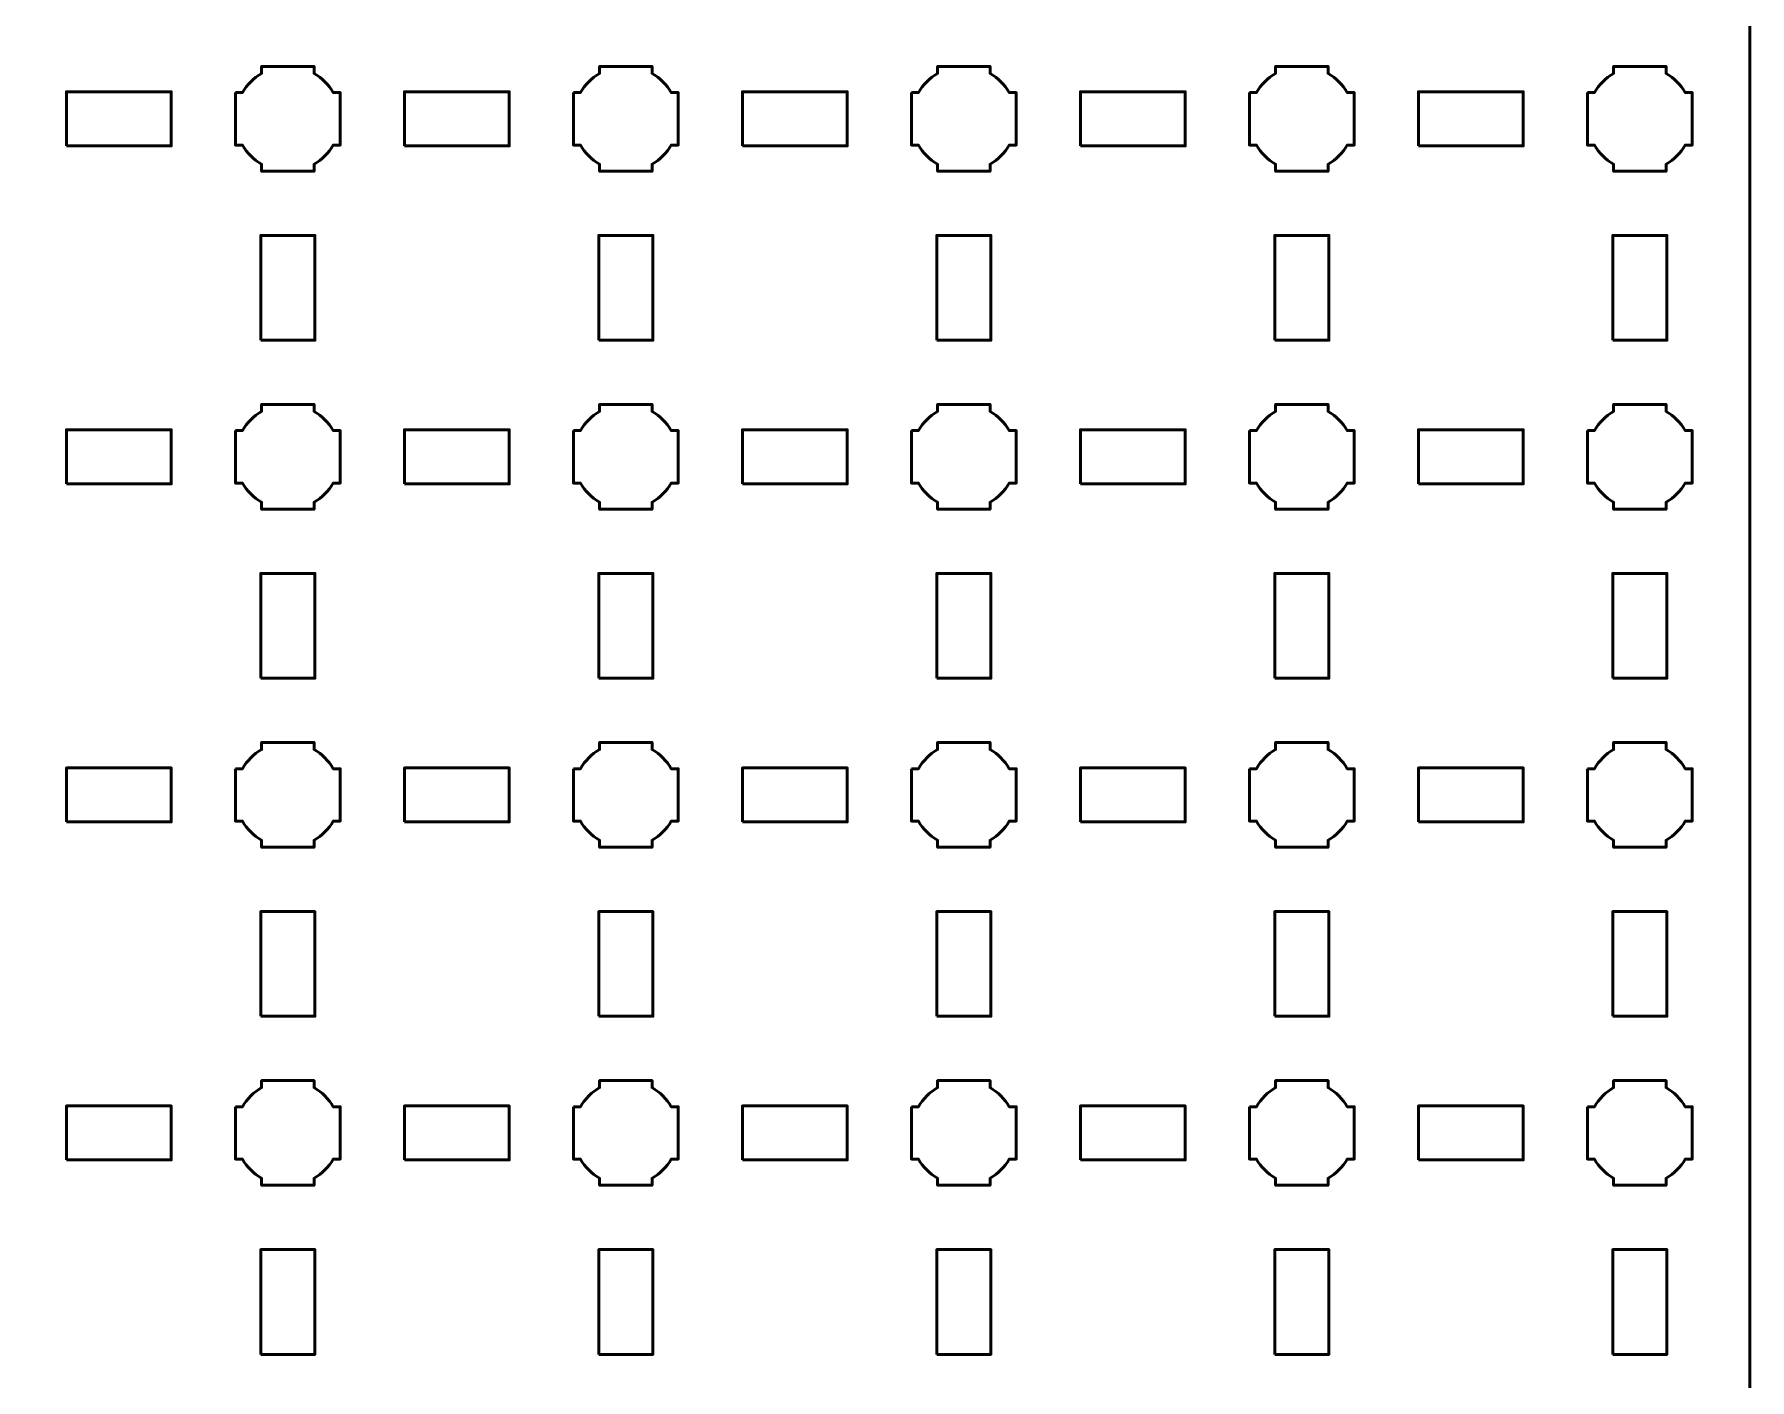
# Model space of a CAD drawing. Header units: centimetres. Extents: x -30.1 to 9.2, y -44.5 to 14.8.
# Drawn here: x -1 to 9.15, y -23.31 to -15.35 of the extents above; entities that cross this region are included whole.
import ezdxf

# ---------------------------------------------------------------- set-up
doc = ezdxf.new("R2010")
doc.units = ezdxf.units.CM
doc.header["$MEASUREMENT"] = 0
doc.layers.add('Layer 1', color=7, linetype='Continuous')

msp = doc.modelspace()

# ---------------------------------------------------------------- linework, layer by layer
at = {"layer": 'Layer 1', "color": 250, "lineweight": 53}
for points in [[(-0.81, -16.01), (-0.19, -16.01), (-0.19, -15.69), (-0.81, -15.69), (-0.81, -16.01)], [(1.19, -16.01), (1.81, -16.01), (1.81, -15.69), (1.19, -15.69), (1.19, -16.01)], [(3.19, -16.01), (3.81, -16.01), (3.81, -15.69), (3.19, -15.69), (3.19, -16.01)], [(5.19, -16.01), (5.81, -16.01), (5.81, -15.69), (5.19, -15.69), (5.19, -16.01)], [(7.19, -16.01), (7.81, -16.01), (7.81, -15.69), (7.19, -15.69), (7.19, -16.01)], [(0.34, -17.16), (0.66, -17.16), (0.66, -16.54), (0.34, -16.54), (0.34, -17.16)], [(2.34, -17.16), (2.66, -17.16), (2.66, -16.54), (2.34, -16.54), (2.34, -17.16)], [(4.34, -17.16), (4.66, -17.16), (4.66, -16.54), (4.34, -16.54), (4.34, -17.16)], [(6.34, -17.16), (6.66, -17.16), (6.66, -16.54), (6.34, -16.54), (6.34, -17.16)], [(8.34, -17.16), (8.66, -17.16), (8.66, -16.54), (8.34, -16.54), (8.34, -17.16)], [(-0.81, -18.01), (-0.19, -18.01), (-0.19, -17.69), (-0.81, -17.69), (-0.81, -18.01)], [(1.19, -18.01), (1.81, -18.01), (1.81, -17.69), (1.19, -17.69), (1.19, -18.01)], [(3.19, -18.01), (3.81, -18.01), (3.81, -17.69), (3.19, -17.69), (3.19, -18.01)], [(5.19, -18.01), (5.81, -18.01), (5.81, -17.69), (5.19, -17.69), (5.19, -18.01)], [(7.19, -18.01), (7.81, -18.01), (7.81, -17.69), (7.19, -17.69), (7.19, -18.01)], [(0.34, -19.16), (0.66, -19.16), (0.66, -18.54), (0.34, -18.54), (0.34, -19.16)], [(2.34, -19.16), (2.66, -19.16), (2.66, -18.54), (2.34, -18.54), (2.34, -19.16)], [(4.34, -19.16), (4.66, -19.16), (4.66, -18.54), (4.34, -18.54), (4.34, -19.16)], [(6.34, -19.16), (6.66, -19.16), (6.66, -18.54), (6.34, -18.54), (6.34, -19.16)], [(8.34, -19.16), (8.66, -19.16), (8.66, -18.54), (8.34, -18.54), (8.34, -19.16)], [(-0.81, -20.01), (-0.19, -20.01), (-0.19, -19.69), (-0.81, -19.69), (-0.81, -20.01)], [(1.19, -20.01), (1.81, -20.01), (1.81, -19.69), (1.19, -19.69), (1.19, -20.01)], [(3.19, -20.01), (3.81, -20.01), (3.81, -19.69), (3.19, -19.69), (3.19, -20.01)], [(5.19, -20.01), (5.81, -20.01), (5.81, -19.69), (5.19, -19.69), (5.19, -20.01)], [(7.19, -20.01), (7.81, -20.01), (7.81, -19.69), (7.19, -19.69), (7.19, -20.01)], [(0.34, -21.16), (0.66, -21.16), (0.66, -20.54), (0.34, -20.54), (0.34, -21.16)], [(2.34, -21.16), (2.66, -21.16), (2.66, -20.54), (2.34, -20.54), (2.34, -21.16)], [(4.34, -21.16), (4.66, -21.16), (4.66, -20.54), (4.34, -20.54), (4.34, -21.16)], [(6.34, -21.16), (6.66, -21.16), (6.66, -20.54), (6.34, -20.54), (6.34, -21.16)], [(8.34, -21.16), (8.66, -21.16), (8.66, -20.54), (8.34, -20.54), (8.34, -21.16)], [(-0.81, -22.01), (-0.19, -22.01), (-0.19, -21.69), (-0.81, -21.69), (-0.81, -22.01)], [(1.19, -22.01), (1.81, -22.01), (1.81, -21.69), (1.19, -21.69), (1.19, -22.01)], [(3.19, -22.01), (3.81, -22.01), (3.81, -21.69), (3.19, -21.69), (3.19, -22.01)], [(5.19, -22.01), (5.81, -22.01), (5.81, -21.69), (5.19, -21.69), (5.19, -22.01)], [(7.19, -22.01), (7.81, -22.01), (7.81, -21.69), (7.19, -21.69), (7.19, -22.01)], [(0.34, -23.16), (0.66, -23.16), (0.66, -22.54), (0.34, -22.54), (0.34, -23.16)], [(2.34, -23.16), (2.66, -23.16), (2.66, -22.54), (2.34, -22.54), (2.34, -23.16)], [(4.34, -23.16), (4.66, -23.16), (4.66, -22.54), (4.34, -22.54), (4.34, -23.16)], [(6.34, -23.16), (6.66, -23.16), (6.66, -22.54), (6.34, -22.54), (6.34, -23.16)], [(8.34, -23.16), (8.66, -23.16), (8.66, -22.54), (8.34, -22.54), (8.34, -23.16)]]:
    msp.add_lwpolyline(points, close=True, dxfattribs=at)
msp.add_open_spline([(-30.15, -44), (-30.15, -44), (-30.15, 14.3), (-30.15, 14.3), (-30.15, 14.3), (-30.15, 14.57609), (-29.92609, 14.8), (-29.65, 14.8), (-29.65, 14.8), (-29.65, 14.8), (8.65, 14.8), (8.65, 14.8), (8.65, 14.8), (8.92609, 14.8), (9.15, 14.57609), (9.15, 14.3), (9.15, 14.3), (9.15, 14.3), (9.15, -44), (9.15, -44), (9.15, -44), (9.15, -44.27609), (8.92609, -44.5), (8.65, -44.5), (8.65, -44.5), (8.65, -44.5), (-29.65, -44.5), (-29.65, -44.5), (-29.65, -44.5), (-29.92609, -44.5), (-30.15, -44.27609), (-30.15, -44)], degree=3, knots=[0, 0, 0, 0, 0.125, 0.125, 0.125, 0.125, 0.25, 0.25, 0.25, 0.25, 0.375, 0.375, 0.375, 0.375, 0.5, 0.5, 0.5, 0.5, 0.625, 0.625, 0.625, 0.625, 0.75, 0.75, 0.75, 0.75, 0.875, 0.875, 0.875, 0.875, 1, 1, 1, 1], dxfattribs=at)
at = {"layer": 'Layer 1', "lineweight": 53}
for points in [[(0.19, -15.695), (0.19, -15.695), (0.23149, -15.695), (0.23149, -15.695), (0.23149, -15.695), (0.25872, -15.64795), (0.29795, -15.60872), (0.345, -15.58149), (0.345, -15.58149), (0.345, -15.58149), (0.345, -15.54), (0.345, -15.54), (0.345, -15.54), (0.345, -15.54), (0.5, -15.54), (0.5, -15.54), (0.5, -15.54), (0.5, -15.54), (0.655, -15.54), (0.655, -15.54), (0.655, -15.54), (0.655, -15.54), (0.655, -15.58149), (0.655, -15.58149), (0.655, -15.58149), (0.70205, -15.60872), (0.74128, -15.64795), (0.76851, -15.695), (0.76851, -15.695), (0.76851, -15.695), (0.81, -15.695), (0.81, -15.695), (0.81, -15.695), (0.81, -15.695), (0.81, -15.85), (0.81, -15.85), (0.81, -15.85), (0.81, -15.85), (0.81, -16.005), (0.81, -16.005), (0.81, -16.005), (0.81, -16.005), (0.76851, -16.005), (0.76851, -16.005), (0.76851, -16.005), (0.74128, -16.05205), (0.70205, -16.09128), (0.655, -16.11851), (0.655, -16.11851), (0.655, -16.11851), (0.655, -16.16), (0.655, -16.16), (0.655, -16.16), (0.655, -16.16), (0.5, -16.16), (0.5, -16.16), (0.5, -16.16), (0.5, -16.16), (0.345, -16.16), (0.345, -16.16), (0.345, -16.16), (0.345, -16.16), (0.345, -16.11851), (0.345, -16.11851), (0.345, -16.11851), (0.29795, -16.09128), (0.25872, -16.05205), (0.23149, -16.005), (0.23149, -16.005), (0.23149, -16.005), (0.19, -16.005), (0.19, -16.005), (0.19, -16.005), (0.19, -16.005), (0.19, -15.85), (0.19, -15.85), (0.19, -15.85), (0.19, -15.85), (0.19, -15.695), (0.19, -15.695)], [(2.19, -15.695), (2.19, -15.695), (2.23149, -15.695), (2.23149, -15.695), (2.23149, -15.695), (2.25872, -15.64795), (2.29795, -15.60872), (2.345, -15.58149), (2.345, -15.58149), (2.345, -15.58149), (2.345, -15.54), (2.345, -15.54), (2.345, -15.54), (2.345, -15.54), (2.5, -15.54), (2.5, -15.54), (2.5, -15.54), (2.5, -15.54), (2.655, -15.54), (2.655, -15.54), (2.655, -15.54), (2.655, -15.54), (2.655, -15.58149), (2.655, -15.58149), (2.655, -15.58149), (2.70205, -15.60872), (2.74128, -15.64795), (2.76851, -15.695), (2.76851, -15.695), (2.76851, -15.695), (2.81, -15.695), (2.81, -15.695), (2.81, -15.695), (2.81, -15.695), (2.81, -15.85), (2.81, -15.85), (2.81, -15.85), (2.81, -15.85), (2.81, -16.005), (2.81, -16.005), (2.81, -16.005), (2.81, -16.005), (2.76851, -16.005), (2.76851, -16.005), (2.76851, -16.005), (2.74128, -16.05205), (2.70205, -16.09128), (2.655, -16.11851), (2.655, -16.11851), (2.655, -16.11851), (2.655, -16.16), (2.655, -16.16), (2.655, -16.16), (2.655, -16.16), (2.5, -16.16), (2.5, -16.16), (2.5, -16.16), (2.5, -16.16), (2.345, -16.16), (2.345, -16.16), (2.345, -16.16), (2.345, -16.16), (2.345, -16.11851), (2.345, -16.11851), (2.345, -16.11851), (2.29795, -16.09128), (2.25872, -16.05205), (2.23149, -16.005), (2.23149, -16.005), (2.23149, -16.005), (2.19, -16.005), (2.19, -16.005), (2.19, -16.005), (2.19, -16.005), (2.19, -15.85), (2.19, -15.85), (2.19, -15.85), (2.19, -15.85), (2.19, -15.695), (2.19, -15.695)], [(4.19, -15.695), (4.19, -15.695), (4.23149, -15.695), (4.23149, -15.695), (4.23149, -15.695), (4.25872, -15.64795), (4.29795, -15.60872), (4.345, -15.58149), (4.345, -15.58149), (4.345, -15.58149), (4.345, -15.54), (4.345, -15.54), (4.345, -15.54), (4.345, -15.54), (4.5, -15.54), (4.5, -15.54), (4.5, -15.54), (4.5, -15.54), (4.655, -15.54), (4.655, -15.54), (4.655, -15.54), (4.655, -15.54), (4.655, -15.58149), (4.655, -15.58149), (4.655, -15.58149), (4.70205, -15.60872), (4.74128, -15.64795), (4.76851, -15.695), (4.76851, -15.695), (4.76851, -15.695), (4.81, -15.695), (4.81, -15.695), (4.81, -15.695), (4.81, -15.695), (4.81, -15.85), (4.81, -15.85), (4.81, -15.85), (4.81, -15.85), (4.81, -16.005), (4.81, -16.005), (4.81, -16.005), (4.81, -16.005), (4.76851, -16.005), (4.76851, -16.005), (4.76851, -16.005), (4.74128, -16.05205), (4.70205, -16.09128), (4.655, -16.11851), (4.655, -16.11851), (4.655, -16.11851), (4.655, -16.16), (4.655, -16.16), (4.655, -16.16), (4.655, -16.16), (4.5, -16.16), (4.5, -16.16), (4.5, -16.16), (4.5, -16.16), (4.345, -16.16), (4.345, -16.16), (4.345, -16.16), (4.345, -16.16), (4.345, -16.11851), (4.345, -16.11851), (4.345, -16.11851), (4.29795, -16.09128), (4.25872, -16.05205), (4.23149, -16.005), (4.23149, -16.005), (4.23149, -16.005), (4.19, -16.005), (4.19, -16.005), (4.19, -16.005), (4.19, -16.005), (4.19, -15.85), (4.19, -15.85), (4.19, -15.85), (4.19, -15.85), (4.19, -15.695), (4.19, -15.695)], [(6.19, -15.695), (6.19, -15.695), (6.23149, -15.695), (6.23149, -15.695), (6.23149, -15.695), (6.25872, -15.64795), (6.29795, -15.60872), (6.345, -15.58149), (6.345, -15.58149), (6.345, -15.58149), (6.345, -15.54), (6.345, -15.54), (6.345, -15.54), (6.345, -15.54), (6.5, -15.54), (6.5, -15.54), (6.5, -15.54), (6.5, -15.54), (6.655, -15.54), (6.655, -15.54), (6.655, -15.54), (6.655, -15.54), (6.655, -15.58149), (6.655, -15.58149), (6.655, -15.58149), (6.70205, -15.60872), (6.74128, -15.64795), (6.76851, -15.695), (6.76851, -15.695), (6.76851, -15.695), (6.81, -15.695), (6.81, -15.695), (6.81, -15.695), (6.81, -15.695), (6.81, -15.85), (6.81, -15.85), (6.81, -15.85), (6.81, -15.85), (6.81, -16.005), (6.81, -16.005), (6.81, -16.005), (6.81, -16.005), (6.76851, -16.005), (6.76851, -16.005), (6.76851, -16.005), (6.74128, -16.05205), (6.70205, -16.09128), (6.655, -16.11851), (6.655, -16.11851), (6.655, -16.11851), (6.655, -16.16), (6.655, -16.16), (6.655, -16.16), (6.655, -16.16), (6.5, -16.16), (6.5, -16.16), (6.5, -16.16), (6.5, -16.16), (6.345, -16.16), (6.345, -16.16), (6.345, -16.16), (6.345, -16.16), (6.345, -16.11851), (6.345, -16.11851), (6.345, -16.11851), (6.29795, -16.09128), (6.25872, -16.05205), (6.23149, -16.005), (6.23149, -16.005), (6.23149, -16.005), (6.19, -16.005), (6.19, -16.005), (6.19, -16.005), (6.19, -16.005), (6.19, -15.85), (6.19, -15.85), (6.19, -15.85), (6.19, -15.85), (6.19, -15.695), (6.19, -15.695)], [(8.19, -15.695), (8.19, -15.695), (8.23149, -15.695), (8.23149, -15.695), (8.23149, -15.695), (8.25872, -15.64795), (8.29795, -15.60872), (8.345, -15.58149), (8.345, -15.58149), (8.345, -15.58149), (8.345, -15.54), (8.345, -15.54), (8.345, -15.54), (8.345, -15.54), (8.5, -15.54), (8.5, -15.54), (8.5, -15.54), (8.5, -15.54), (8.655, -15.54), (8.655, -15.54), (8.655, -15.54), (8.655, -15.54), (8.655, -15.58149), (8.655, -15.58149), (8.655, -15.58149), (8.70205, -15.60872), (8.74128, -15.64795), (8.76851, -15.695), (8.76851, -15.695), (8.76851, -15.695), (8.81, -15.695), (8.81, -15.695), (8.81, -15.695), (8.81, -15.695), (8.81, -15.85), (8.81, -15.85), (8.81, -15.85), (8.81, -15.85), (8.81, -16.005), (8.81, -16.005), (8.81, -16.005), (8.81, -16.005), (8.76851, -16.005), (8.76851, -16.005), (8.76851, -16.005), (8.74128, -16.05205), (8.70205, -16.09128), (8.655, -16.11851), (8.655, -16.11851), (8.655, -16.11851), (8.655, -16.16), (8.655, -16.16), (8.655, -16.16), (8.655, -16.16), (8.5, -16.16), (8.5, -16.16), (8.5, -16.16), (8.5, -16.16), (8.345, -16.16), (8.345, -16.16), (8.345, -16.16), (8.345, -16.16), (8.345, -16.11851), (8.345, -16.11851), (8.345, -16.11851), (8.29795, -16.09128), (8.25872, -16.05205), (8.23149, -16.005), (8.23149, -16.005), (8.23149, -16.005), (8.19, -16.005), (8.19, -16.005), (8.19, -16.005), (8.19, -16.005), (8.19, -15.85), (8.19, -15.85), (8.19, -15.85), (8.19, -15.85), (8.19, -15.695), (8.19, -15.695)], [(0.19, -17.695), (0.19, -17.695), (0.23149, -17.695), (0.23149, -17.695), (0.23149, -17.695), (0.25872, -17.64795), (0.29795, -17.60872), (0.345, -17.58149), (0.345, -17.58149), (0.345, -17.58149), (0.345, -17.54), (0.345, -17.54), (0.345, -17.54), (0.345, -17.54), (0.5, -17.54), (0.5, -17.54), (0.5, -17.54), (0.5, -17.54), (0.655, -17.54), (0.655, -17.54), (0.655, -17.54), (0.655, -17.54), (0.655, -17.58149), (0.655, -17.58149), (0.655, -17.58149), (0.70205, -17.60872), (0.74128, -17.64795), (0.76851, -17.695), (0.76851, -17.695), (0.76851, -17.695), (0.81, -17.695), (0.81, -17.695), (0.81, -17.695), (0.81, -17.695), (0.81, -17.85), (0.81, -17.85), (0.81, -17.85), (0.81, -17.85), (0.81, -18.005), (0.81, -18.005), (0.81, -18.005), (0.81, -18.005), (0.76851, -18.005), (0.76851, -18.005), (0.76851, -18.005), (0.74128, -18.05205), (0.70205, -18.09128), (0.655, -18.11851), (0.655, -18.11851), (0.655, -18.11851), (0.655, -18.16), (0.655, -18.16), (0.655, -18.16), (0.655, -18.16), (0.5, -18.16), (0.5, -18.16), (0.5, -18.16), (0.5, -18.16), (0.345, -18.16), (0.345, -18.16), (0.345, -18.16), (0.345, -18.16), (0.345, -18.11851), (0.345, -18.11851), (0.345, -18.11851), (0.29795, -18.09128), (0.25872, -18.05205), (0.23149, -18.005), (0.23149, -18.005), (0.23149, -18.005), (0.19, -18.005), (0.19, -18.005), (0.19, -18.005), (0.19, -18.005), (0.19, -17.85), (0.19, -17.85), (0.19, -17.85), (0.19, -17.85), (0.19, -17.695), (0.19, -17.695)], [(2.19, -17.695), (2.19, -17.695), (2.23149, -17.695), (2.23149, -17.695), (2.23149, -17.695), (2.25872, -17.64795), (2.29795, -17.60872), (2.345, -17.58149), (2.345, -17.58149), (2.345, -17.58149), (2.345, -17.54), (2.345, -17.54), (2.345, -17.54), (2.345, -17.54), (2.5, -17.54), (2.5, -17.54), (2.5, -17.54), (2.5, -17.54), (2.655, -17.54), (2.655, -17.54), (2.655, -17.54), (2.655, -17.54), (2.655, -17.58149), (2.655, -17.58149), (2.655, -17.58149), (2.70205, -17.60872), (2.74128, -17.64795), (2.76851, -17.695), (2.76851, -17.695), (2.76851, -17.695), (2.81, -17.695), (2.81, -17.695), (2.81, -17.695), (2.81, -17.695), (2.81, -17.85), (2.81, -17.85), (2.81, -17.85), (2.81, -17.85), (2.81, -18.005), (2.81, -18.005), (2.81, -18.005), (2.81, -18.005), (2.76851, -18.005), (2.76851, -18.005), (2.76851, -18.005), (2.74128, -18.05205), (2.70205, -18.09128), (2.655, -18.11851), (2.655, -18.11851), (2.655, -18.11851), (2.655, -18.16), (2.655, -18.16), (2.655, -18.16), (2.655, -18.16), (2.5, -18.16), (2.5, -18.16), (2.5, -18.16), (2.5, -18.16), (2.345, -18.16), (2.345, -18.16), (2.345, -18.16), (2.345, -18.16), (2.345, -18.11851), (2.345, -18.11851), (2.345, -18.11851), (2.29795, -18.09128), (2.25872, -18.05205), (2.23149, -18.005), (2.23149, -18.005), (2.23149, -18.005), (2.19, -18.005), (2.19, -18.005), (2.19, -18.005), (2.19, -18.005), (2.19, -17.85), (2.19, -17.85), (2.19, -17.85), (2.19, -17.85), (2.19, -17.695), (2.19, -17.695)], [(4.19, -17.695), (4.19, -17.695), (4.23149, -17.695), (4.23149, -17.695), (4.23149, -17.695), (4.25872, -17.64795), (4.29795, -17.60872), (4.345, -17.58149), (4.345, -17.58149), (4.345, -17.58149), (4.345, -17.54), (4.345, -17.54), (4.345, -17.54), (4.345, -17.54), (4.5, -17.54), (4.5, -17.54), (4.5, -17.54), (4.5, -17.54), (4.655, -17.54), (4.655, -17.54), (4.655, -17.54), (4.655, -17.54), (4.655, -17.58149), (4.655, -17.58149), (4.655, -17.58149), (4.70205, -17.60872), (4.74128, -17.64795), (4.76851, -17.695), (4.76851, -17.695), (4.76851, -17.695), (4.81, -17.695), (4.81, -17.695), (4.81, -17.695), (4.81, -17.695), (4.81, -17.85), (4.81, -17.85), (4.81, -17.85), (4.81, -17.85), (4.81, -18.005), (4.81, -18.005), (4.81, -18.005), (4.81, -18.005), (4.76851, -18.005), (4.76851, -18.005), (4.76851, -18.005), (4.74128, -18.05205), (4.70205, -18.09128), (4.655, -18.11851), (4.655, -18.11851), (4.655, -18.11851), (4.655, -18.16), (4.655, -18.16), (4.655, -18.16), (4.655, -18.16), (4.5, -18.16), (4.5, -18.16), (4.5, -18.16), (4.5, -18.16), (4.345, -18.16), (4.345, -18.16), (4.345, -18.16), (4.345, -18.16), (4.345, -18.11851), (4.345, -18.11851), (4.345, -18.11851), (4.29795, -18.09128), (4.25872, -18.05205), (4.23149, -18.005), (4.23149, -18.005), (4.23149, -18.005), (4.19, -18.005), (4.19, -18.005), (4.19, -18.005), (4.19, -18.005), (4.19, -17.85), (4.19, -17.85), (4.19, -17.85), (4.19, -17.85), (4.19, -17.695), (4.19, -17.695)], [(6.19, -17.695), (6.19, -17.695), (6.23149, -17.695), (6.23149, -17.695), (6.23149, -17.695), (6.25872, -17.64795), (6.29795, -17.60872), (6.345, -17.58149), (6.345, -17.58149), (6.345, -17.58149), (6.345, -17.54), (6.345, -17.54), (6.345, -17.54), (6.345, -17.54), (6.5, -17.54), (6.5, -17.54), (6.5, -17.54), (6.5, -17.54), (6.655, -17.54), (6.655, -17.54), (6.655, -17.54), (6.655, -17.54), (6.655, -17.58149), (6.655, -17.58149), (6.655, -17.58149), (6.70205, -17.60872), (6.74128, -17.64795), (6.76851, -17.695), (6.76851, -17.695), (6.76851, -17.695), (6.81, -17.695), (6.81, -17.695), (6.81, -17.695), (6.81, -17.695), (6.81, -17.85), (6.81, -17.85), (6.81, -17.85), (6.81, -17.85), (6.81, -18.005), (6.81, -18.005), (6.81, -18.005), (6.81, -18.005), (6.76851, -18.005), (6.76851, -18.005), (6.76851, -18.005), (6.74128, -18.05205), (6.70205, -18.09128), (6.655, -18.11851), (6.655, -18.11851), (6.655, -18.11851), (6.655, -18.16), (6.655, -18.16), (6.655, -18.16), (6.655, -18.16), (6.5, -18.16), (6.5, -18.16), (6.5, -18.16), (6.5, -18.16), (6.345, -18.16), (6.345, -18.16), (6.345, -18.16), (6.345, -18.16), (6.345, -18.11851), (6.345, -18.11851), (6.345, -18.11851), (6.29795, -18.09128), (6.25872, -18.05205), (6.23149, -18.005), (6.23149, -18.005), (6.23149, -18.005), (6.19, -18.005), (6.19, -18.005), (6.19, -18.005), (6.19, -18.005), (6.19, -17.85), (6.19, -17.85), (6.19, -17.85), (6.19, -17.85), (6.19, -17.695), (6.19, -17.695)], [(8.19, -17.695), (8.19, -17.695), (8.23149, -17.695), (8.23149, -17.695), (8.23149, -17.695), (8.25872, -17.64795), (8.29795, -17.60872), (8.345, -17.58149), (8.345, -17.58149), (8.345, -17.58149), (8.345, -17.54), (8.345, -17.54), (8.345, -17.54), (8.345, -17.54), (8.5, -17.54), (8.5, -17.54), (8.5, -17.54), (8.5, -17.54), (8.655, -17.54), (8.655, -17.54), (8.655, -17.54), (8.655, -17.54), (8.655, -17.58149), (8.655, -17.58149), (8.655, -17.58149), (8.70205, -17.60872), (8.74128, -17.64795), (8.76851, -17.695), (8.76851, -17.695), (8.76851, -17.695), (8.81, -17.695), (8.81, -17.695), (8.81, -17.695), (8.81, -17.695), (8.81, -17.85), (8.81, -17.85), (8.81, -17.85), (8.81, -17.85), (8.81, -18.005), (8.81, -18.005), (8.81, -18.005), (8.81, -18.005), (8.76851, -18.005), (8.76851, -18.005), (8.76851, -18.005), (8.74128, -18.05205), (8.70205, -18.09128), (8.655, -18.11851), (8.655, -18.11851), (8.655, -18.11851), (8.655, -18.16), (8.655, -18.16), (8.655, -18.16), (8.655, -18.16), (8.5, -18.16), (8.5, -18.16), (8.5, -18.16), (8.5, -18.16), (8.345, -18.16), (8.345, -18.16), (8.345, -18.16), (8.345, -18.16), (8.345, -18.11851), (8.345, -18.11851), (8.345, -18.11851), (8.29795, -18.09128), (8.25872, -18.05205), (8.23149, -18.005), (8.23149, -18.005), (8.23149, -18.005), (8.19, -18.005), (8.19, -18.005), (8.19, -18.005), (8.19, -18.005), (8.19, -17.85), (8.19, -17.85), (8.19, -17.85), (8.19, -17.85), (8.19, -17.695), (8.19, -17.695)], [(0.19, -19.695), (0.19, -19.695), (0.23149, -19.695), (0.23149, -19.695), (0.23149, -19.695), (0.25872, -19.64795), (0.29795, -19.60872), (0.345, -19.58149), (0.345, -19.58149), (0.345, -19.58149), (0.345, -19.54), (0.345, -19.54), (0.345, -19.54), (0.345, -19.54), (0.5, -19.54), (0.5, -19.54), (0.5, -19.54), (0.5, -19.54), (0.655, -19.54), (0.655, -19.54), (0.655, -19.54), (0.655, -19.54), (0.655, -19.58149), (0.655, -19.58149), (0.655, -19.58149), (0.70205, -19.60872), (0.74128, -19.64795), (0.76851, -19.695), (0.76851, -19.695), (0.76851, -19.695), (0.81, -19.695), (0.81, -19.695), (0.81, -19.695), (0.81, -19.695), (0.81, -19.85), (0.81, -19.85), (0.81, -19.85), (0.81, -19.85), (0.81, -20.005), (0.81, -20.005), (0.81, -20.005), (0.81, -20.005), (0.76851, -20.005), (0.76851, -20.005), (0.76851, -20.005), (0.74128, -20.05205), (0.70205, -20.09128), (0.655, -20.11851), (0.655, -20.11851), (0.655, -20.11851), (0.655, -20.16), (0.655, -20.16), (0.655, -20.16), (0.655, -20.16), (0.5, -20.16), (0.5, -20.16), (0.5, -20.16), (0.5, -20.16), (0.345, -20.16), (0.345, -20.16), (0.345, -20.16), (0.345, -20.16), (0.345, -20.11851), (0.345, -20.11851), (0.345, -20.11851), (0.29795, -20.09128), (0.25872, -20.05205), (0.23149, -20.005), (0.23149, -20.005), (0.23149, -20.005), (0.19, -20.005), (0.19, -20.005), (0.19, -20.005), (0.19, -20.005), (0.19, -19.85), (0.19, -19.85), (0.19, -19.85), (0.19, -19.85), (0.19, -19.695), (0.19, -19.695)], [(2.19, -19.695), (2.19, -19.695), (2.23149, -19.695), (2.23149, -19.695), (2.23149, -19.695), (2.25872, -19.64795), (2.29795, -19.60872), (2.345, -19.58149), (2.345, -19.58149), (2.345, -19.58149), (2.345, -19.54), (2.345, -19.54), (2.345, -19.54), (2.345, -19.54), (2.5, -19.54), (2.5, -19.54), (2.5, -19.54), (2.5, -19.54), (2.655, -19.54), (2.655, -19.54), (2.655, -19.54), (2.655, -19.54), (2.655, -19.58149), (2.655, -19.58149), (2.655, -19.58149), (2.70205, -19.60872), (2.74128, -19.64795), (2.76851, -19.695), (2.76851, -19.695), (2.76851, -19.695), (2.81, -19.695), (2.81, -19.695), (2.81, -19.695), (2.81, -19.695), (2.81, -19.85), (2.81, -19.85), (2.81, -19.85), (2.81, -19.85), (2.81, -20.005), (2.81, -20.005), (2.81, -20.005), (2.81, -20.005), (2.76851, -20.005), (2.76851, -20.005), (2.76851, -20.005), (2.74128, -20.05205), (2.70205, -20.09128), (2.655, -20.11851), (2.655, -20.11851), (2.655, -20.11851), (2.655, -20.16), (2.655, -20.16), (2.655, -20.16), (2.655, -20.16), (2.5, -20.16), (2.5, -20.16), (2.5, -20.16), (2.5, -20.16), (2.345, -20.16), (2.345, -20.16), (2.345, -20.16), (2.345, -20.16), (2.345, -20.11851), (2.345, -20.11851), (2.345, -20.11851), (2.29795, -20.09128), (2.25872, -20.05205), (2.23149, -20.005), (2.23149, -20.005), (2.23149, -20.005), (2.19, -20.005), (2.19, -20.005), (2.19, -20.005), (2.19, -20.005), (2.19, -19.85), (2.19, -19.85), (2.19, -19.85), (2.19, -19.85), (2.19, -19.695), (2.19, -19.695)], [(4.19, -19.695), (4.19, -19.695), (4.23149, -19.695), (4.23149, -19.695), (4.23149, -19.695), (4.25872, -19.64795), (4.29795, -19.60872), (4.345, -19.58149), (4.345, -19.58149), (4.345, -19.58149), (4.345, -19.54), (4.345, -19.54), (4.345, -19.54), (4.345, -19.54), (4.5, -19.54), (4.5, -19.54), (4.5, -19.54), (4.5, -19.54), (4.655, -19.54), (4.655, -19.54), (4.655, -19.54), (4.655, -19.54), (4.655, -19.58149), (4.655, -19.58149), (4.655, -19.58149), (4.70205, -19.60872), (4.74128, -19.64795), (4.76851, -19.695), (4.76851, -19.695), (4.76851, -19.695), (4.81, -19.695), (4.81, -19.695), (4.81, -19.695), (4.81, -19.695), (4.81, -19.85), (4.81, -19.85), (4.81, -19.85), (4.81, -19.85), (4.81, -20.005), (4.81, -20.005), (4.81, -20.005), (4.81, -20.005), (4.76851, -20.005), (4.76851, -20.005), (4.76851, -20.005), (4.74128, -20.05205), (4.70205, -20.09128), (4.655, -20.11851), (4.655, -20.11851), (4.655, -20.11851), (4.655, -20.16), (4.655, -20.16), (4.655, -20.16), (4.655, -20.16), (4.5, -20.16), (4.5, -20.16), (4.5, -20.16), (4.5, -20.16), (4.345, -20.16), (4.345, -20.16), (4.345, -20.16), (4.345, -20.16), (4.345, -20.11851), (4.345, -20.11851), (4.345, -20.11851), (4.29795, -20.09128), (4.25872, -20.05205), (4.23149, -20.005), (4.23149, -20.005), (4.23149, -20.005), (4.19, -20.005), (4.19, -20.005), (4.19, -20.005), (4.19, -20.005), (4.19, -19.85), (4.19, -19.85), (4.19, -19.85), (4.19, -19.85), (4.19, -19.695), (4.19, -19.695)], [(6.19, -19.695), (6.19, -19.695), (6.23149, -19.695), (6.23149, -19.695), (6.23149, -19.695), (6.25872, -19.64795), (6.29795, -19.60872), (6.345, -19.58149), (6.345, -19.58149), (6.345, -19.58149), (6.345, -19.54), (6.345, -19.54), (6.345, -19.54), (6.345, -19.54), (6.5, -19.54), (6.5, -19.54), (6.5, -19.54), (6.5, -19.54), (6.655, -19.54), (6.655, -19.54), (6.655, -19.54), (6.655, -19.54), (6.655, -19.58149), (6.655, -19.58149), (6.655, -19.58149), (6.70205, -19.60872), (6.74128, -19.64795), (6.76851, -19.695), (6.76851, -19.695), (6.76851, -19.695), (6.81, -19.695), (6.81, -19.695), (6.81, -19.695), (6.81, -19.695), (6.81, -19.85), (6.81, -19.85), (6.81, -19.85), (6.81, -19.85), (6.81, -20.005), (6.81, -20.005), (6.81, -20.005), (6.81, -20.005), (6.76851, -20.005), (6.76851, -20.005), (6.76851, -20.005), (6.74128, -20.05205), (6.70205, -20.09128), (6.655, -20.11851), (6.655, -20.11851), (6.655, -20.11851), (6.655, -20.16), (6.655, -20.16), (6.655, -20.16), (6.655, -20.16), (6.5, -20.16), (6.5, -20.16), (6.5, -20.16), (6.5, -20.16), (6.345, -20.16), (6.345, -20.16), (6.345, -20.16), (6.345, -20.16), (6.345, -20.11851), (6.345, -20.11851), (6.345, -20.11851), (6.29795, -20.09128), (6.25872, -20.05205), (6.23149, -20.005), (6.23149, -20.005), (6.23149, -20.005), (6.19, -20.005), (6.19, -20.005), (6.19, -20.005), (6.19, -20.005), (6.19, -19.85), (6.19, -19.85), (6.19, -19.85), (6.19, -19.85), (6.19, -19.695), (6.19, -19.695)], [(8.19, -19.695), (8.19, -19.695), (8.23149, -19.695), (8.23149, -19.695), (8.23149, -19.695), (8.25872, -19.64795), (8.29795, -19.60872), (8.345, -19.58149), (8.345, -19.58149), (8.345, -19.58149), (8.345, -19.54), (8.345, -19.54), (8.345, -19.54), (8.345, -19.54), (8.5, -19.54), (8.5, -19.54), (8.5, -19.54), (8.5, -19.54), (8.655, -19.54), (8.655, -19.54), (8.655, -19.54), (8.655, -19.54), (8.655, -19.58149), (8.655, -19.58149), (8.655, -19.58149), (8.70205, -19.60872), (8.74128, -19.64795), (8.76851, -19.695), (8.76851, -19.695), (8.76851, -19.695), (8.81, -19.695), (8.81, -19.695), (8.81, -19.695), (8.81, -19.695), (8.81, -19.85), (8.81, -19.85), (8.81, -19.85), (8.81, -19.85), (8.81, -20.005), (8.81, -20.005), (8.81, -20.005), (8.81, -20.005), (8.76851, -20.005), (8.76851, -20.005), (8.76851, -20.005), (8.74128, -20.05205), (8.70205, -20.09128), (8.655, -20.11851), (8.655, -20.11851), (8.655, -20.11851), (8.655, -20.16), (8.655, -20.16), (8.655, -20.16), (8.655, -20.16), (8.5, -20.16), (8.5, -20.16), (8.5, -20.16), (8.5, -20.16), (8.345, -20.16), (8.345, -20.16), (8.345, -20.16), (8.345, -20.16), (8.345, -20.11851), (8.345, -20.11851), (8.345, -20.11851), (8.29795, -20.09128), (8.25872, -20.05205), (8.23149, -20.005), (8.23149, -20.005), (8.23149, -20.005), (8.19, -20.005), (8.19, -20.005), (8.19, -20.005), (8.19, -20.005), (8.19, -19.85), (8.19, -19.85), (8.19, -19.85), (8.19, -19.85), (8.19, -19.695), (8.19, -19.695)], [(0.19, -21.695), (0.19, -21.695), (0.23149, -21.695), (0.23149, -21.695), (0.23149, -21.695), (0.25872, -21.64795), (0.29795, -21.60872), (0.345, -21.58149), (0.345, -21.58149), (0.345, -21.58149), (0.345, -21.54), (0.345, -21.54), (0.345, -21.54), (0.345, -21.54), (0.5, -21.54), (0.5, -21.54), (0.5, -21.54), (0.5, -21.54), (0.655, -21.54), (0.655, -21.54), (0.655, -21.54), (0.655, -21.54), (0.655, -21.58149), (0.655, -21.58149), (0.655, -21.58149), (0.70205, -21.60872), (0.74128, -21.64795), (0.76851, -21.695), (0.76851, -21.695), (0.76851, -21.695), (0.81, -21.695), (0.81, -21.695), (0.81, -21.695), (0.81, -21.695), (0.81, -21.85), (0.81, -21.85), (0.81, -21.85), (0.81, -21.85), (0.81, -22.005), (0.81, -22.005), (0.81, -22.005), (0.81, -22.005), (0.76851, -22.005), (0.76851, -22.005), (0.76851, -22.005), (0.74128, -22.05205), (0.70205, -22.09128), (0.655, -22.11851), (0.655, -22.11851), (0.655, -22.11851), (0.655, -22.16), (0.655, -22.16), (0.655, -22.16), (0.655, -22.16), (0.5, -22.16), (0.5, -22.16), (0.5, -22.16), (0.5, -22.16), (0.345, -22.16), (0.345, -22.16), (0.345, -22.16), (0.345, -22.16), (0.345, -22.11851), (0.345, -22.11851), (0.345, -22.11851), (0.29795, -22.09128), (0.25872, -22.05205), (0.23149, -22.005), (0.23149, -22.005), (0.23149, -22.005), (0.19, -22.005), (0.19, -22.005), (0.19, -22.005), (0.19, -22.005), (0.19, -21.85), (0.19, -21.85), (0.19, -21.85), (0.19, -21.85), (0.19, -21.695), (0.19, -21.695)], [(2.19, -21.695), (2.19, -21.695), (2.23149, -21.695), (2.23149, -21.695), (2.23149, -21.695), (2.25872, -21.64795), (2.29795, -21.60872), (2.345, -21.58149), (2.345, -21.58149), (2.345, -21.58149), (2.345, -21.54), (2.345, -21.54), (2.345, -21.54), (2.345, -21.54), (2.5, -21.54), (2.5, -21.54), (2.5, -21.54), (2.5, -21.54), (2.655, -21.54), (2.655, -21.54), (2.655, -21.54), (2.655, -21.54), (2.655, -21.58149), (2.655, -21.58149), (2.655, -21.58149), (2.70205, -21.60872), (2.74128, -21.64795), (2.76851, -21.695), (2.76851, -21.695), (2.76851, -21.695), (2.81, -21.695), (2.81, -21.695), (2.81, -21.695), (2.81, -21.695), (2.81, -21.85), (2.81, -21.85), (2.81, -21.85), (2.81, -21.85), (2.81, -22.005), (2.81, -22.005), (2.81, -22.005), (2.81, -22.005), (2.76851, -22.005), (2.76851, -22.005), (2.76851, -22.005), (2.74128, -22.05205), (2.70205, -22.09128), (2.655, -22.11851), (2.655, -22.11851), (2.655, -22.11851), (2.655, -22.16), (2.655, -22.16), (2.655, -22.16), (2.655, -22.16), (2.5, -22.16), (2.5, -22.16), (2.5, -22.16), (2.5, -22.16), (2.345, -22.16), (2.345, -22.16), (2.345, -22.16), (2.345, -22.16), (2.345, -22.11851), (2.345, -22.11851), (2.345, -22.11851), (2.29795, -22.09128), (2.25872, -22.05205), (2.23149, -22.005), (2.23149, -22.005), (2.23149, -22.005), (2.19, -22.005), (2.19, -22.005), (2.19, -22.005), (2.19, -22.005), (2.19, -21.85), (2.19, -21.85), (2.19, -21.85), (2.19, -21.85), (2.19, -21.695), (2.19, -21.695)], [(4.19, -21.695), (4.19, -21.695), (4.23149, -21.695), (4.23149, -21.695), (4.23149, -21.695), (4.25872, -21.64795), (4.29795, -21.60872), (4.345, -21.58149), (4.345, -21.58149), (4.345, -21.58149), (4.345, -21.54), (4.345, -21.54), (4.345, -21.54), (4.345, -21.54), (4.5, -21.54), (4.5, -21.54), (4.5, -21.54), (4.5, -21.54), (4.655, -21.54), (4.655, -21.54), (4.655, -21.54), (4.655, -21.54), (4.655, -21.58149), (4.655, -21.58149), (4.655, -21.58149), (4.70205, -21.60872), (4.74128, -21.64795), (4.76851, -21.695), (4.76851, -21.695), (4.76851, -21.695), (4.81, -21.695), (4.81, -21.695), (4.81, -21.695), (4.81, -21.695), (4.81, -21.85), (4.81, -21.85), (4.81, -21.85), (4.81, -21.85), (4.81, -22.005), (4.81, -22.005), (4.81, -22.005), (4.81, -22.005), (4.76851, -22.005), (4.76851, -22.005), (4.76851, -22.005), (4.74128, -22.05205), (4.70205, -22.09128), (4.655, -22.11851), (4.655, -22.11851), (4.655, -22.11851), (4.655, -22.16), (4.655, -22.16), (4.655, -22.16), (4.655, -22.16), (4.5, -22.16), (4.5, -22.16), (4.5, -22.16), (4.5, -22.16), (4.345, -22.16), (4.345, -22.16), (4.345, -22.16), (4.345, -22.16), (4.345, -22.11851), (4.345, -22.11851), (4.345, -22.11851), (4.29795, -22.09128), (4.25872, -22.05205), (4.23149, -22.005), (4.23149, -22.005), (4.23149, -22.005), (4.19, -22.005), (4.19, -22.005), (4.19, -22.005), (4.19, -22.005), (4.19, -21.85), (4.19, -21.85), (4.19, -21.85), (4.19, -21.85), (4.19, -21.695), (4.19, -21.695)], [(6.19, -21.695), (6.19, -21.695), (6.23149, -21.695), (6.23149, -21.695), (6.23149, -21.695), (6.25872, -21.64795), (6.29795, -21.60872), (6.345, -21.58149), (6.345, -21.58149), (6.345, -21.58149), (6.345, -21.54), (6.345, -21.54), (6.345, -21.54), (6.345, -21.54), (6.5, -21.54), (6.5, -21.54), (6.5, -21.54), (6.5, -21.54), (6.655, -21.54), (6.655, -21.54), (6.655, -21.54), (6.655, -21.54), (6.655, -21.58149), (6.655, -21.58149), (6.655, -21.58149), (6.70205, -21.60872), (6.74128, -21.64795), (6.76851, -21.695), (6.76851, -21.695), (6.76851, -21.695), (6.81, -21.695), (6.81, -21.695), (6.81, -21.695), (6.81, -21.695), (6.81, -21.85), (6.81, -21.85), (6.81, -21.85), (6.81, -21.85), (6.81, -22.005), (6.81, -22.005), (6.81, -22.005), (6.81, -22.005), (6.76851, -22.005), (6.76851, -22.005), (6.76851, -22.005), (6.74128, -22.05205), (6.70205, -22.09128), (6.655, -22.11851), (6.655, -22.11851), (6.655, -22.11851), (6.655, -22.16), (6.655, -22.16), (6.655, -22.16), (6.655, -22.16), (6.5, -22.16), (6.5, -22.16), (6.5, -22.16), (6.5, -22.16), (6.345, -22.16), (6.345, -22.16), (6.345, -22.16), (6.345, -22.16), (6.345, -22.11851), (6.345, -22.11851), (6.345, -22.11851), (6.29795, -22.09128), (6.25872, -22.05205), (6.23149, -22.005), (6.23149, -22.005), (6.23149, -22.005), (6.19, -22.005), (6.19, -22.005), (6.19, -22.005), (6.19, -22.005), (6.19, -21.85), (6.19, -21.85), (6.19, -21.85), (6.19, -21.85), (6.19, -21.695), (6.19, -21.695)], [(8.19, -21.695), (8.19, -21.695), (8.23149, -21.695), (8.23149, -21.695), (8.23149, -21.695), (8.25872, -21.64795), (8.29795, -21.60872), (8.345, -21.58149), (8.345, -21.58149), (8.345, -21.58149), (8.345, -21.54), (8.345, -21.54), (8.345, -21.54), (8.345, -21.54), (8.5, -21.54), (8.5, -21.54), (8.5, -21.54), (8.5, -21.54), (8.655, -21.54), (8.655, -21.54), (8.655, -21.54), (8.655, -21.54), (8.655, -21.58149), (8.655, -21.58149), (8.655, -21.58149), (8.70205, -21.60872), (8.74128, -21.64795), (8.76851, -21.695), (8.76851, -21.695), (8.76851, -21.695), (8.81, -21.695), (8.81, -21.695), (8.81, -21.695), (8.81, -21.695), (8.81, -21.85), (8.81, -21.85), (8.81, -21.85), (8.81, -21.85), (8.81, -22.005), (8.81, -22.005), (8.81, -22.005), (8.81, -22.005), (8.76851, -22.005), (8.76851, -22.005), (8.76851, -22.005), (8.74128, -22.05205), (8.70205, -22.09128), (8.655, -22.11851), (8.655, -22.11851), (8.655, -22.11851), (8.655, -22.16), (8.655, -22.16), (8.655, -22.16), (8.655, -22.16), (8.5, -22.16), (8.5, -22.16), (8.5, -22.16), (8.5, -22.16), (8.345, -22.16), (8.345, -22.16), (8.345, -22.16), (8.345, -22.16), (8.345, -22.11851), (8.345, -22.11851), (8.345, -22.11851), (8.29795, -22.09128), (8.25872, -22.05205), (8.23149, -22.005), (8.23149, -22.005), (8.23149, -22.005), (8.19, -22.005), (8.19, -22.005), (8.19, -22.005), (8.19, -22.005), (8.19, -21.85), (8.19, -21.85), (8.19, -21.85), (8.19, -21.85), (8.19, -21.695), (8.19, -21.695)]]:
    msp.add_open_spline(points, degree=3, knots=[0, 0, 0, 0, 0.05, 0.05, 0.05, 0.05, 0.1, 0.1, 0.1, 0.1, 0.15, 0.15, 0.15, 0.15, 0.2, 0.2, 0.2, 0.2, 0.25, 0.25, 0.25, 0.25, 0.3, 0.3, 0.3, 0.3, 0.35, 0.35, 0.35, 0.35, 0.4, 0.4, 0.4, 0.4, 0.45, 0.45, 0.45, 0.45, 0.5, 0.5, 0.5, 0.5, 0.55, 0.55, 0.55, 0.55, 0.6, 0.6, 0.6, 0.6, 0.65, 0.65, 0.65, 0.65, 0.7, 0.7, 0.7, 0.7, 0.75, 0.75, 0.75, 0.75, 0.8, 0.8, 0.8, 0.8, 0.85, 0.85, 0.85, 0.85, 0.9, 0.9, 0.9, 0.9, 0.95, 0.95, 0.95, 0.95, 1, 1, 1, 1], dxfattribs=at)

doc.saveas('drawing.dxf')
